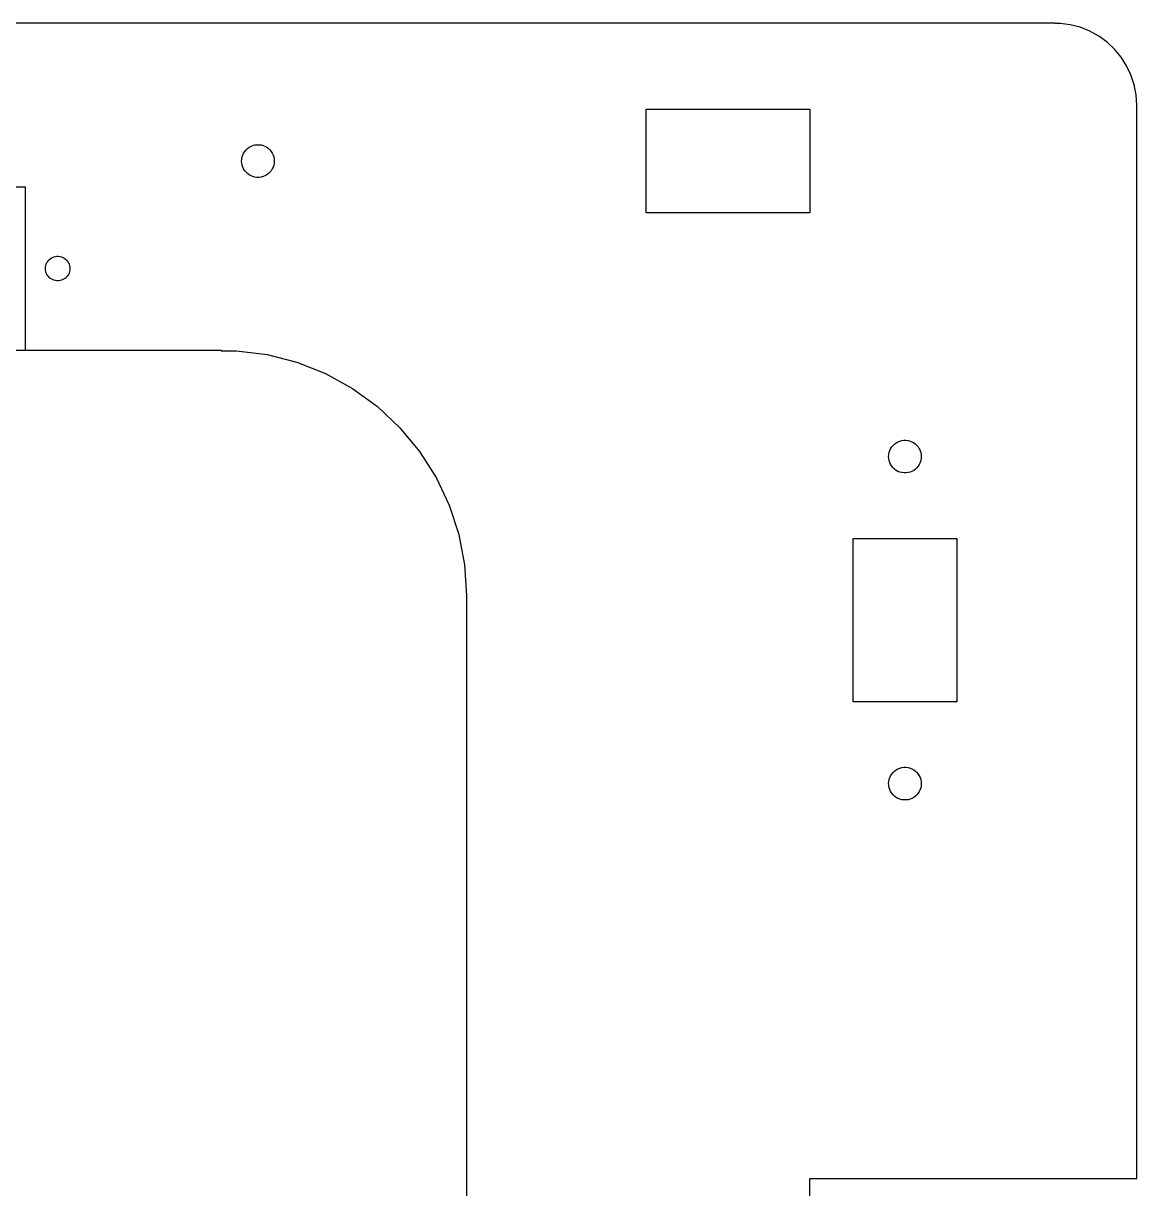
# Model space of a CAD drawing. Header units: millimetres. Extents: x -400 to 400, y 10 to 533.
# Drawn here: x 263.8 to 400, y 390.2 to 532.7 of the extents above; entities that cross this region are included whole.
import ezdxf

# ---------------------------------------------------------------- set-up
doc = ezdxf.new("R2010")
doc.units = ezdxf.units.MM
doc.layers.add('iTopie_plates_layer_1', color=1, linetype='Continuous')
doc.layers.add('iTopie_plates_layer_2', color=2, linetype='Continuous')

msp = doc.modelspace()

# ---------------------------------------------------------------- linework, layer by layer
at = {"layer": 'iTopie_plates_layer_1'}
for points in [[(360, 378.7), (360, 391.4), (360, 391.4), (400, 391.4), (400, 391.4), (400, 522.7), (400, 522.7), (399.921, 523.953), (399.921, 523.953), (399.686, 525.187), (399.686, 525.187), (399.298, 526.381), (399.298, 526.381), (398.763, 527.518), (398.763, 527.518), (398.09, 528.578), (398.09, 528.578), (397.29, 529.545), (397.29, 529.545), (396.374, 530.405), (396.374, 530.405), (395.358, 531.143), (395.358, 531.143), (394.258, 531.748), (394.258, 531.748), (393.09, 532.211), (393.09, 532.211), (391.874, 532.523), (391.874, 532.523), (390.628, 532.68), (390.628, 532.68), (390, 532.68), (390, 532.68), (390, 532.7), (390, 532.7), (20, 532.7)], [(340, 509.5), (340, 522.2), (340, 522.2), (360, 522.2), (360, 522.2), (360, 509.5), (360, 509.5), (340, 509.5)], [(292.374, 513.854), (292.125, 513.885), (292.125, 513.885), (291.882, 513.948), (291.882, 513.948), (291.648, 514.04), (291.648, 514.04), (291.428, 514.161), (291.428, 514.161), (291.225, 514.309), (291.225, 514.309), (291.042, 514.481), (291.042, 514.481), (290.882, 514.674), (290.882, 514.674), (290.747, 514.886), (290.747, 514.886), (290.64, 515.114), (290.64, 515.114), (290.563, 515.353), (290.563, 515.353), (290.516, 515.599), (290.516, 515.599), (290.5, 515.85), (290.5, 515.85), (290.516, 516.101), (290.516, 516.101), (290.563, 516.347), (290.563, 516.347), (290.64, 516.586), (290.64, 516.586), (290.747, 516.813), (290.747, 516.813), (290.882, 517.026), (290.882, 517.026), (291.042, 517.219), (291.042, 517.219), (291.225, 517.391), (291.225, 517.391), (291.428, 517.539), (291.428, 517.539), (291.648, 517.66), (291.648, 517.66), (291.882, 517.752), (291.882, 517.752), (292.125, 517.815), (292.125, 517.815), (292.374, 517.846), (292.374, 517.846), (292.626, 517.846), (292.626, 517.846), (292.875, 517.815), (292.875, 517.815), (293.118, 517.752), (293.118, 517.752), (293.352, 517.66), (293.352, 517.66), (293.572, 517.539), (293.572, 517.539), (293.775, 517.391), (293.775, 517.391), (293.958, 517.219), (293.958, 517.219), (294.118, 517.026), (294.118, 517.026), (294.253, 516.813), (294.253, 516.813), (294.36, 516.586), (294.36, 516.586), (294.437, 516.347), (294.437, 516.347), (294.484, 516.101), (294.484, 516.101), (294.5, 515.85), (294.5, 515.85), (294.484, 515.599), (294.484, 515.599), (294.437, 515.353), (294.437, 515.353), (294.36, 515.114), (294.36, 515.114), (294.253, 514.886), (294.253, 514.886), (294.118, 514.674), (294.118, 514.674), (293.958, 514.481), (293.958, 514.481), (293.775, 514.309), (293.775, 514.309), (293.572, 514.161), (293.572, 514.161), (293.352, 514.04), (293.352, 514.04), (293.118, 513.948), (293.118, 513.948), (292.875, 513.885), (292.875, 513.885), (292.626, 513.854), (292.626, 513.854), (292.374, 513.854)], [(267.906, 501.203), (267.719, 501.227), (267.719, 501.227), (267.536, 501.273), (267.536, 501.273), (267.361, 501.343), (267.361, 501.343), (267.196, 501.434), (267.196, 501.434), (267.044, 501.544), (267.044, 501.544), (266.907, 501.673), (266.907, 501.673), (266.786, 501.818), (266.786, 501.818), (266.686, 501.977), (266.686, 501.977), (266.605, 502.148), (266.605, 502.148), (266.547, 502.327), (266.547, 502.327), (266.512, 502.512), (266.512, 502.512), (266.5, 502.7), (266.5, 502.7), (266.512, 502.888), (266.512, 502.888), (266.547, 503.073), (266.547, 503.073), (266.605, 503.252), (266.605, 503.252), (266.686, 503.423), (266.686, 503.423), (266.786, 503.582), (266.786, 503.582), (266.907, 503.727), (266.907, 503.727), (267.044, 503.856), (267.044, 503.856), (267.196, 503.966), (267.196, 503.966), (267.361, 504.057), (267.361, 504.057), (267.536, 504.127), (267.536, 504.127), (267.719, 504.173), (267.719, 504.173), (267.906, 504.197), (267.906, 504.197), (268.094, 504.197), (268.094, 504.197), (268.281, 504.173), (268.281, 504.173), (268.464, 504.127), (268.464, 504.127), (268.639, 504.057), (268.639, 504.057), (268.804, 503.966), (268.804, 503.966), (268.956, 503.856), (268.956, 503.856), (269.093, 503.727), (269.093, 503.727), (269.214, 503.582), (269.214, 503.582), (269.314, 503.423), (269.314, 503.423), (269.395, 503.252), (269.395, 503.252), (269.453, 503.073), (269.453, 503.073), (269.488, 502.888), (269.488, 502.888), (269.5, 502.7), (269.5, 502.7), (269.488, 502.512), (269.488, 502.512), (269.453, 502.327), (269.453, 502.327), (269.395, 502.148), (269.395, 502.148), (269.314, 501.977), (269.314, 501.977), (269.214, 501.818), (269.214, 501.818), (269.093, 501.673), (269.093, 501.673), (268.956, 501.544), (268.956, 501.544), (268.804, 501.434), (268.804, 501.434), (268.639, 501.343), (268.639, 501.343), (268.464, 501.273), (268.464, 501.273), (268.281, 501.227), (268.281, 501.227), (268.094, 501.203), (268.094, 501.203), (267.906, 501.203)], [(240, 492.7), (288, 492.7), (288, 492.7), (288, 492.641), (288, 492.641), (289.884, 492.641), (289.884, 492.641), (293.621, 492.169), (293.621, 492.169), (297.271, 491.232), (297.271, 491.232), (300.773, 489.845), (300.773, 489.845), (304.075, 488.03), (304.075, 488.03), (307.123, 485.815), (307.123, 485.815), (309.869, 483.236), (309.869, 483.236), (312.271, 480.334), (312.271, 480.334), (314.289, 477.153), (314.289, 477.153), (315.893, 473.744), (315.893, 473.744), (317.057, 470.161), (317.057, 470.161), (317.763, 466.46), (317.763, 466.46), (318, 462.7), (318, 462.7), (318, 162.7)], [(371.524, 477.704), (371.275, 477.735), (371.275, 477.735), (371.032, 477.798), (371.032, 477.798), (370.798, 477.89), (370.798, 477.89), (370.578, 478.011), (370.578, 478.011), (370.375, 478.159), (370.375, 478.159), (370.192, 478.331), (370.192, 478.331), (370.032, 478.524), (370.032, 478.524), (369.897, 478.736), (369.897, 478.736), (369.79, 478.964), (369.79, 478.964), (369.713, 479.203), (369.713, 479.203), (369.666, 479.449), (369.666, 479.449), (369.65, 479.7), (369.65, 479.7), (369.666, 479.951), (369.666, 479.951), (369.713, 480.197), (369.713, 480.197), (369.79, 480.436), (369.79, 480.436), (369.897, 480.663), (369.897, 480.663), (370.032, 480.876), (370.032, 480.876), (370.192, 481.069), (370.192, 481.069), (370.375, 481.241), (370.375, 481.241), (370.578, 481.389), (370.578, 481.389), (370.798, 481.51), (370.798, 481.51), (371.032, 481.602), (371.032, 481.602), (371.275, 481.665), (371.275, 481.665), (371.524, 481.696), (371.524, 481.696), (371.776, 481.696), (371.776, 481.696), (372.025, 481.665), (372.025, 481.665), (372.268, 481.602), (372.268, 481.602), (372.502, 481.51), (372.502, 481.51), (372.722, 481.389), (372.722, 481.389), (372.925, 481.241), (372.925, 481.241), (373.108, 481.069), (373.108, 481.069), (373.268, 480.876), (373.268, 480.876), (373.403, 480.663), (373.403, 480.663), (373.51, 480.436), (373.51, 480.436), (373.587, 480.197), (373.587, 480.197), (373.634, 479.951), (373.634, 479.951), (373.65, 479.7), (373.65, 479.7), (373.634, 479.449), (373.634, 479.449), (373.587, 479.203), (373.587, 479.203), (373.51, 478.964), (373.51, 478.964), (373.403, 478.736), (373.403, 478.736), (373.268, 478.524), (373.268, 478.524), (373.108, 478.331), (373.108, 478.331), (372.925, 478.159), (372.925, 478.159), (372.722, 478.011), (372.722, 478.011), (372.502, 477.89), (372.502, 477.89), (372.268, 477.798), (372.268, 477.798), (372.025, 477.735), (372.025, 477.735), (371.776, 477.704), (371.776, 477.704), (371.524, 477.704)], [(365.3, 449.7), (365.3, 469.7), (365.3, 469.7), (378, 469.7), (378, 469.7), (378, 449.7), (378, 449.7), (365.3, 449.7)], [(371.524, 437.704), (371.275, 437.735), (371.275, 437.735), (371.032, 437.798), (371.032, 437.798), (370.798, 437.89), (370.798, 437.89), (370.578, 438.011), (370.578, 438.011), (370.375, 438.159), (370.375, 438.159), (370.192, 438.331), (370.192, 438.331), (370.032, 438.524), (370.032, 438.524), (369.897, 438.736), (369.897, 438.736), (369.79, 438.964), (369.79, 438.964), (369.713, 439.203), (369.713, 439.203), (369.666, 439.449), (369.666, 439.449), (369.65, 439.7), (369.65, 439.7), (369.666, 439.951), (369.666, 439.951), (369.713, 440.197), (369.713, 440.197), (369.79, 440.436), (369.79, 440.436), (369.897, 440.664), (369.897, 440.664), (370.032, 440.876), (370.032, 440.876), (370.192, 441.069), (370.192, 441.069), (370.375, 441.241), (370.375, 441.241), (370.578, 441.389), (370.578, 441.389), (370.798, 441.51), (370.798, 441.51), (371.032, 441.602), (371.032, 441.602), (371.275, 441.665), (371.275, 441.665), (371.524, 441.696), (371.524, 441.696), (371.776, 441.696), (371.776, 441.696), (372.025, 441.665), (372.025, 441.665), (372.268, 441.602), (372.268, 441.602), (372.502, 441.51), (372.502, 441.51), (372.722, 441.389), (372.722, 441.389), (372.925, 441.241), (372.925, 441.241), (373.108, 441.069), (373.108, 441.069), (373.268, 440.876), (373.268, 440.876), (373.403, 440.664), (373.403, 440.664), (373.51, 440.436), (373.51, 440.436), (373.587, 440.197), (373.587, 440.197), (373.634, 439.951), (373.634, 439.951), (373.65, 439.7), (373.65, 439.7), (373.634, 439.449), (373.634, 439.449), (373.587, 439.203), (373.587, 439.203), (373.51, 438.964), (373.51, 438.964), (373.403, 438.736), (373.403, 438.736), (373.268, 438.524), (373.268, 438.524), (373.108, 438.331), (373.108, 438.331), (372.925, 438.159), (372.925, 438.159), (372.722, 438.011), (372.722, 438.011), (372.502, 437.89), (372.502, 437.89), (372.268, 437.798), (372.268, 437.798), (372.025, 437.735), (372.025, 437.735), (371.776, 437.704), (371.776, 437.704), (371.524, 437.704)]]:
    msp.add_lwpolyline(points, dxfattribs=at)
at = {"layer": 'iTopie_plates_layer_2'}
for points in [[(360, 378.7), (360, 391.4), (360, 391.4), (400, 391.4), (400, 391.4), (400, 522.7), (400, 522.7), (399.921, 523.953), (399.921, 523.953), (399.686, 525.187), (399.686, 525.187), (399.298, 526.381), (399.298, 526.381), (398.763, 527.518), (398.763, 527.518), (398.09, 528.578), (398.09, 528.578), (397.29, 529.545), (397.29, 529.545), (396.374, 530.405), (396.374, 530.405), (395.358, 531.143), (395.358, 531.143), (394.258, 531.748), (394.258, 531.748), (393.09, 532.211), (393.09, 532.211), (391.874, 532.523), (391.874, 532.523), (390.628, 532.68), (390.628, 532.68), (390, 532.68), (390, 532.68), (390, 532.7), (390, 532.7), (20, 532.7)], [(340, 509.5), (340, 522.2), (340, 522.2), (360, 522.2), (360, 522.2), (360, 509.5), (360, 509.5), (340, 509.5)], [(292.374, 513.854), (292.125, 513.885), (292.125, 513.885), (291.882, 513.948), (291.882, 513.948), (291.648, 514.04), (291.648, 514.04), (291.428, 514.161), (291.428, 514.161), (291.225, 514.309), (291.225, 514.309), (291.042, 514.481), (291.042, 514.481), (290.882, 514.674), (290.882, 514.674), (290.747, 514.886), (290.747, 514.886), (290.64, 515.114), (290.64, 515.114), (290.563, 515.353), (290.563, 515.353), (290.516, 515.599), (290.516, 515.599), (290.5, 515.85), (290.5, 515.85), (290.516, 516.101), (290.516, 516.101), (290.563, 516.347), (290.563, 516.347), (290.64, 516.586), (290.64, 516.586), (290.747, 516.813), (290.747, 516.813), (290.882, 517.026), (290.882, 517.026), (291.042, 517.219), (291.042, 517.219), (291.225, 517.391), (291.225, 517.391), (291.428, 517.539), (291.428, 517.539), (291.648, 517.66), (291.648, 517.66), (291.882, 517.752), (291.882, 517.752), (292.125, 517.815), (292.125, 517.815), (292.374, 517.846), (292.374, 517.846), (292.626, 517.846), (292.626, 517.846), (292.875, 517.815), (292.875, 517.815), (293.118, 517.752), (293.118, 517.752), (293.352, 517.66), (293.352, 517.66), (293.572, 517.539), (293.572, 517.539), (293.775, 517.391), (293.775, 517.391), (293.958, 517.219), (293.958, 517.219), (294.118, 517.026), (294.118, 517.026), (294.253, 516.813), (294.253, 516.813), (294.36, 516.586), (294.36, 516.586), (294.437, 516.347), (294.437, 516.347), (294.484, 516.101), (294.484, 516.101), (294.5, 515.85), (294.5, 515.85), (294.484, 515.599), (294.484, 515.599), (294.437, 515.353), (294.437, 515.353), (294.36, 515.114), (294.36, 515.114), (294.253, 514.886), (294.253, 514.886), (294.118, 514.674), (294.118, 514.674), (293.958, 514.481), (293.958, 514.481), (293.775, 514.309), (293.775, 514.309), (293.572, 514.161), (293.572, 514.161), (293.352, 514.04), (293.352, 514.04), (293.118, 513.948), (293.118, 513.948), (292.875, 513.885), (292.875, 513.885), (292.626, 513.854), (292.626, 513.854), (292.374, 513.854)], [(256, 512.7), (264, 512.7), (264, 512.7), (264, 492.7), (264, 492.7), (288, 492.7), (288, 492.7), (288, 492.641), (288, 492.641), (289.884, 492.641), (289.884, 492.641), (293.621, 492.169), (293.621, 492.169), (297.271, 491.232), (297.271, 491.232), (300.773, 489.845), (300.773, 489.845), (304.075, 488.03), (304.075, 488.03), (307.123, 485.815), (307.123, 485.815), (309.869, 483.236), (309.869, 483.236), (312.271, 480.334), (312.271, 480.334), (314.289, 477.153), (314.289, 477.153), (315.893, 473.744), (315.893, 473.744), (317.057, 470.161), (317.057, 470.161), (317.763, 466.46), (317.763, 466.46), (318, 462.7), (318, 462.7), (318, 162.7)], [(267.906, 501.203), (267.719, 501.227), (267.719, 501.227), (267.536, 501.273), (267.536, 501.273), (267.361, 501.343), (267.361, 501.343), (267.196, 501.434), (267.196, 501.434), (267.044, 501.544), (267.044, 501.544), (266.907, 501.673), (266.907, 501.673), (266.786, 501.818), (266.786, 501.818), (266.686, 501.977), (266.686, 501.977), (266.605, 502.148), (266.605, 502.148), (266.547, 502.327), (266.547, 502.327), (266.512, 502.512), (266.512, 502.512), (266.5, 502.7), (266.5, 502.7), (266.512, 502.888), (266.512, 502.888), (266.547, 503.073), (266.547, 503.073), (266.605, 503.252), (266.605, 503.252), (266.686, 503.423), (266.686, 503.423), (266.786, 503.582), (266.786, 503.582), (266.907, 503.727), (266.907, 503.727), (267.044, 503.856), (267.044, 503.856), (267.196, 503.966), (267.196, 503.966), (267.361, 504.057), (267.361, 504.057), (267.536, 504.127), (267.536, 504.127), (267.719, 504.173), (267.719, 504.173), (267.906, 504.197), (267.906, 504.197), (268.094, 504.197), (268.094, 504.197), (268.281, 504.173), (268.281, 504.173), (268.464, 504.127), (268.464, 504.127), (268.639, 504.057), (268.639, 504.057), (268.804, 503.966), (268.804, 503.966), (268.956, 503.856), (268.956, 503.856), (269.093, 503.727), (269.093, 503.727), (269.214, 503.582), (269.214, 503.582), (269.314, 503.423), (269.314, 503.423), (269.395, 503.252), (269.395, 503.252), (269.453, 503.073), (269.453, 503.073), (269.488, 502.888), (269.488, 502.888), (269.5, 502.7), (269.5, 502.7), (269.488, 502.512), (269.488, 502.512), (269.453, 502.327), (269.453, 502.327), (269.395, 502.148), (269.395, 502.148), (269.314, 501.977), (269.314, 501.977), (269.214, 501.818), (269.214, 501.818), (269.093, 501.673), (269.093, 501.673), (268.956, 501.544), (268.956, 501.544), (268.804, 501.434), (268.804, 501.434), (268.639, 501.343), (268.639, 501.343), (268.464, 501.273), (268.464, 501.273), (268.281, 501.227), (268.281, 501.227), (268.094, 501.203), (268.094, 501.203), (267.906, 501.203)], [(371.524, 477.704), (371.275, 477.735), (371.275, 477.735), (371.032, 477.798), (371.032, 477.798), (370.798, 477.89), (370.798, 477.89), (370.578, 478.011), (370.578, 478.011), (370.375, 478.159), (370.375, 478.159), (370.192, 478.331), (370.192, 478.331), (370.032, 478.524), (370.032, 478.524), (369.897, 478.736), (369.897, 478.736), (369.79, 478.964), (369.79, 478.964), (369.713, 479.203), (369.713, 479.203), (369.666, 479.449), (369.666, 479.449), (369.65, 479.7), (369.65, 479.7), (369.666, 479.951), (369.666, 479.951), (369.713, 480.197), (369.713, 480.197), (369.79, 480.436), (369.79, 480.436), (369.897, 480.663), (369.897, 480.663), (370.032, 480.876), (370.032, 480.876), (370.192, 481.069), (370.192, 481.069), (370.375, 481.241), (370.375, 481.241), (370.578, 481.389), (370.578, 481.389), (370.798, 481.51), (370.798, 481.51), (371.032, 481.602), (371.032, 481.602), (371.275, 481.665), (371.275, 481.665), (371.524, 481.696), (371.524, 481.696), (371.776, 481.696), (371.776, 481.696), (372.025, 481.665), (372.025, 481.665), (372.268, 481.602), (372.268, 481.602), (372.502, 481.51), (372.502, 481.51), (372.722, 481.389), (372.722, 481.389), (372.925, 481.241), (372.925, 481.241), (373.108, 481.069), (373.108, 481.069), (373.268, 480.876), (373.268, 480.876), (373.403, 480.663), (373.403, 480.663), (373.51, 480.436), (373.51, 480.436), (373.587, 480.197), (373.587, 480.197), (373.634, 479.951), (373.634, 479.951), (373.65, 479.7), (373.65, 479.7), (373.634, 479.449), (373.634, 479.449), (373.587, 479.203), (373.587, 479.203), (373.51, 478.964), (373.51, 478.964), (373.403, 478.736), (373.403, 478.736), (373.268, 478.524), (373.268, 478.524), (373.108, 478.331), (373.108, 478.331), (372.925, 478.159), (372.925, 478.159), (372.722, 478.011), (372.722, 478.011), (372.502, 477.89), (372.502, 477.89), (372.268, 477.798), (372.268, 477.798), (372.025, 477.735), (372.025, 477.735), (371.776, 477.704), (371.776, 477.704), (371.524, 477.704)], [(365.3, 449.7), (365.3, 469.7), (365.3, 469.7), (378, 469.7), (378, 469.7), (378, 449.7), (378, 449.7), (365.3, 449.7)], [(371.524, 437.704), (371.275, 437.735), (371.275, 437.735), (371.032, 437.798), (371.032, 437.798), (370.798, 437.89), (370.798, 437.89), (370.578, 438.011), (370.578, 438.011), (370.375, 438.159), (370.375, 438.159), (370.192, 438.331), (370.192, 438.331), (370.032, 438.524), (370.032, 438.524), (369.897, 438.736), (369.897, 438.736), (369.79, 438.964), (369.79, 438.964), (369.713, 439.203), (369.713, 439.203), (369.666, 439.449), (369.666, 439.449), (369.65, 439.7), (369.65, 439.7), (369.666, 439.951), (369.666, 439.951), (369.713, 440.197), (369.713, 440.197), (369.79, 440.436), (369.79, 440.436), (369.897, 440.664), (369.897, 440.664), (370.032, 440.876), (370.032, 440.876), (370.192, 441.069), (370.192, 441.069), (370.375, 441.241), (370.375, 441.241), (370.578, 441.389), (370.578, 441.389), (370.798, 441.51), (370.798, 441.51), (371.032, 441.602), (371.032, 441.602), (371.275, 441.665), (371.275, 441.665), (371.524, 441.696), (371.524, 441.696), (371.776, 441.696), (371.776, 441.696), (372.025, 441.665), (372.025, 441.665), (372.268, 441.602), (372.268, 441.602), (372.502, 441.51), (372.502, 441.51), (372.722, 441.389), (372.722, 441.389), (372.925, 441.241), (372.925, 441.241), (373.108, 441.069), (373.108, 441.069), (373.268, 440.876), (373.268, 440.876), (373.403, 440.664), (373.403, 440.664), (373.51, 440.436), (373.51, 440.436), (373.587, 440.197), (373.587, 440.197), (373.634, 439.951), (373.634, 439.951), (373.65, 439.7), (373.65, 439.7), (373.634, 439.449), (373.634, 439.449), (373.587, 439.203), (373.587, 439.203), (373.51, 438.964), (373.51, 438.964), (373.403, 438.736), (373.403, 438.736), (373.268, 438.524), (373.268, 438.524), (373.108, 438.331), (373.108, 438.331), (372.925, 438.159), (372.925, 438.159), (372.722, 438.011), (372.722, 438.011), (372.502, 437.89), (372.502, 437.89), (372.268, 437.798), (372.268, 437.798), (372.025, 437.735), (372.025, 437.735), (371.776, 437.704), (371.776, 437.704), (371.524, 437.704)]]:
    msp.add_lwpolyline(points, dxfattribs=at)

doc.saveas('drawing.dxf')
